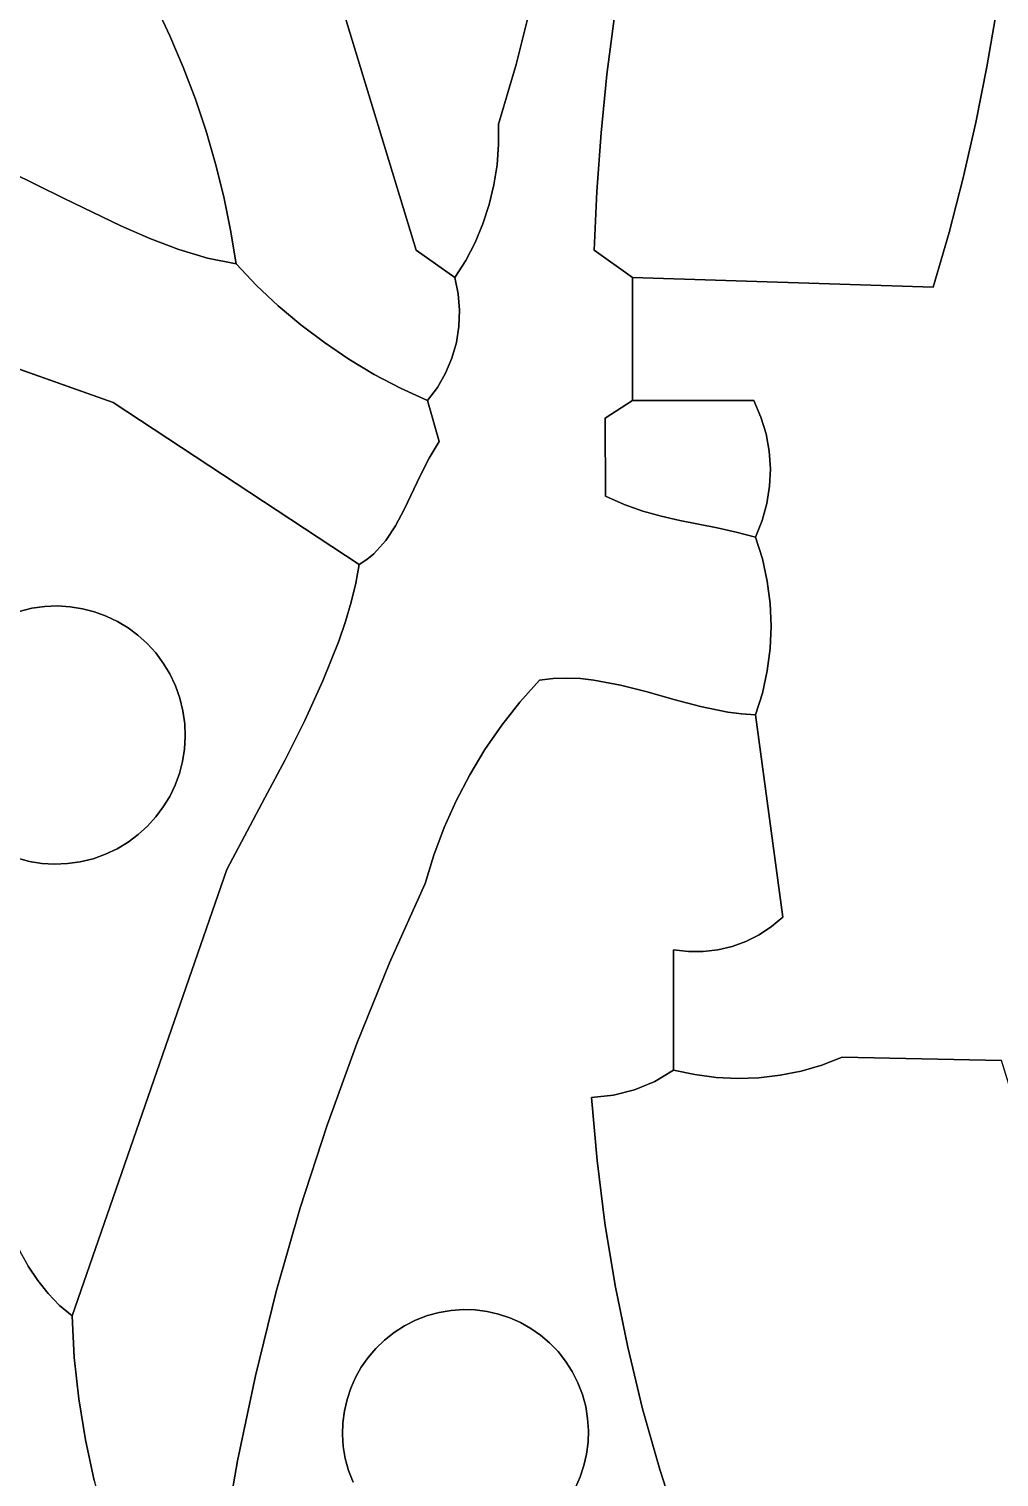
# Model space of a CAD drawing. Header units: inches. Extents: x 36.3 to 71.4, y 17.4 to 61.7.
# Drawn here: x 43.177 to 45.669, y 40.609 to 44.33 of the extents above; entities that cross this region are included whole.
import ezdxf

# ---------------------------------------------------------------- set-up
doc = ezdxf.new("R2010")
doc.units = ezdxf.units.IN
doc.layers.add('SURFACES_FOR_SKETCHUP', color=7, linetype='Continuous')

msp = doc.modelspace()

# ---------------------------------------------------------------- linework, layer by layer
at = {"layer": 'SURFACES_FOR_SKETCHUP'}
for points, invisible_edges in [([(43.5338, 45.8579), (43.5021, 44.3918), (44.1722, 43.7615)], 3), ([(44.4289, 44.2387), (44.4672, 44.3936), (43.5338, 45.8579)], 10), ([(43.5338, 45.8579), (44.1722, 43.7615), (44.4289, 44.2387)], 10), ([(43.5021, 44.3918), (42.716, 44.6642), (42.9907, 44.0081)], 11), ([(45.6624, 44.3762), (46.6634, 44.1126), (45.6826, 44.5204)], 3), ([(44.7042, 44.5122), (44.6811, 44.363), (45.6381, 44.2327)], 10), ([(45.6381, 44.2327), (45.6624, 44.3762), (44.7042, 44.5122)], 10), ([(42.9907, 44.0081), (43.129, 43.9634), (43.5021, 44.3918)], 10), ([(43.5021, 44.3918), (43.129, 43.9634), (43.5396, 44.3126)], 3), ([(43.5396, 44.3126), (44.1722, 43.7615), (43.5021, 44.3918)], 3), ([(44.4289, 44.2387), (44.662, 44.2133), (44.4672, 44.3936)], 3), ([(44.6811, 44.363), (44.4672, 44.3936), (44.662, 44.2133)], 3), ([(45.6381, 44.2327), (46.6634, 44.1126), (45.6624, 44.3762)], 3), ([(44.6811, 44.363), (44.662, 44.2133), (45.6096, 44.0899)], 10), ([(45.6096, 44.0899), (45.6381, 44.2327), (44.6811, 44.363)], 10), ([(43.5396, 44.3126), (43.129, 43.9634), (43.5738, 44.2321)], 3), ([(43.5738, 44.2321), (44.1722, 43.7615), (43.5396, 44.3126)], 3), ([(43.129, 43.9634), (43.2677, 43.8949), (43.5738, 44.2321)], 10), ([(43.6048, 44.1503), (43.5738, 44.2321), (43.2677, 43.8949)], 10), ([(43.6048, 44.1503), (44.1722, 43.7615), (43.5738, 44.2321)], 3), ([(44.383, 44.0859), (44.4289, 44.2387), (44.1722, 43.7615)], 10), ([(44.383, 44.0859), (44.647, 44.0631), (44.4289, 44.2387)], 3), ([(44.662, 44.2133), (44.4289, 44.2387), (44.647, 44.0631)], 3), ([(45.6096, 44.0899), (46.6634, 44.1126), (45.6381, 44.2327)], 3), ([(44.662, 44.2133), (44.647, 44.0631), (45.5772, 43.9479)], 10), ([(45.5772, 43.9479), (45.6096, 44.0899), (44.662, 44.2133)], 10), ([(43.6325, 44.0674), (43.6048, 44.1503), (43.2677, 43.8949)], 10), ([(43.6325, 44.0674), (44.1722, 43.7615), (43.6048, 44.1503)], 3), ([(46.6634, 44.1126), (45.6096, 44.0899), (46.6614, 43.8668)], 3), ([(43.2677, 43.8949), (43.4135, 43.8242), (43.6325, 44.0674)], 10), ([(43.6568, 43.9835), (43.6325, 44.0674), (43.4135, 43.8242)], 10), ([(43.6568, 43.9835), (44.1722, 43.7615), (43.6325, 44.0674)], 3), ([(44.383, 44.0859), (44.1722, 43.7615), (44.3835, 44.0334)], 3), ([(44.3835, 44.0334), (44.647, 44.0631), (44.383, 44.0859)], 3), ([(45.5772, 43.9479), (46.6614, 43.8668), (45.6096, 44.0899)], 3), ([(44.3835, 44.0334), (44.1722, 43.7615), (44.3798, 43.9813)], 3), ([(44.3798, 43.9813), (44.647, 44.0631), (44.3835, 44.0334)], 3), ([(44.647, 44.0631), (44.3798, 43.9813), (44.6361, 43.9125)], 3), ([(44.6361, 43.9125), (44.7276, 43.6913), (44.647, 44.0631)], 3), ([(45.5406, 43.8069), (45.5772, 43.9479), (44.647, 44.0631)], 10), ([(45.5406, 43.8069), (44.647, 44.0631), (44.7276, 43.6913)], 11), ([(43.2677, 43.8949), (43.129, 43.9634), (42.8083, 43.5783)], 10), ([(43.4135, 43.8242), (43.4878, 43.792), (43.6568, 43.9835)], 10), ([(43.6568, 43.9835), (43.4878, 43.792), (43.6777, 43.8986)], 3), ([(43.6568, 43.9835), (43.6777, 43.8986), (44.1722, 43.7615)], 10), ([(44.3718, 43.9299), (44.3798, 43.9813), (44.1722, 43.7615)], 10), ([(44.3718, 43.9299), (44.6361, 43.9125), (44.3798, 43.9813)], 3), ([(44.3596, 43.8793), (44.3718, 43.9299), (44.1722, 43.7615)], 10), ([(44.3596, 43.8793), (44.6361, 43.9125), (44.3718, 43.9299)], 3), ([(45.5772, 43.9479), (45.5406, 43.8069), (46.5535, 43.4776)], 10), ([(46.5535, 43.4776), (46.6614, 43.8668), (45.5772, 43.9479)], 11), ([(42.8083, 43.5783), (43.3933, 43.3701), (43.2677, 43.8949)], 10), ([(43.4135, 43.8242), (43.2677, 43.8949), (43.3933, 43.3701)], 10), ([(43.4878, 43.792), (43.5622, 43.7639), (43.6777, 43.8986)], 10), ([(43.6952, 43.8129), (43.6777, 43.8986), (43.5622, 43.7639)], 10), ([(43.6777, 43.8986), (43.6952, 43.8129), (44.1722, 43.7615)], 10), ([(44.6361, 43.9125), (44.3596, 43.8793), (44.6293, 43.7615)], 3), ([(44.6361, 43.9125), (44.6293, 43.7615), (44.7276, 43.6913)], 8), ([(44.3596, 43.8793), (44.1722, 43.7615), (44.3434, 43.83)], 3), ([(44.3434, 43.83), (44.6293, 43.7615), (44.3596, 43.8793)], 3), ([(43.4135, 43.8242), (43.3933, 43.3701), (43.4878, 43.792)], 3), ([(43.5622, 43.7639), (43.6362, 43.7415), (43.6952, 43.8129)], 10), ([(43.7093, 43.7264), (43.6952, 43.8129), (43.6362, 43.7415)], 2), ([(43.6952, 43.8129), (43.762, 43.6712), (44.1722, 43.7615)], 11), ([(43.6952, 43.8129), (43.7093, 43.7264), (43.762, 43.6712)], 8), ([(44.3434, 43.83), (44.1722, 43.7615), (44.3232, 43.782)], 3), ([(44.3232, 43.782), (44.6293, 43.7615), (44.3434, 43.83)], 3), ([(44.7276, 43.6913), (45.5001, 43.6668), (45.5406, 43.8069)], 8), ([(45.5406, 43.8069), (45.5001, 43.6668), (46.5535, 43.4776)], 10), ([(43.4878, 43.792), (43.3933, 43.3701), (43.5622, 43.7639)], 3), ([(44.2991, 43.7357), (44.3232, 43.782), (44.1722, 43.7615)], 10), ([(44.3232, 43.782), (44.2991, 43.7357), (44.6293, 43.7615)], 10), ([(43.5622, 43.7639), (43.3933, 43.3701), (43.6362, 43.7415)], 3), ([(43.6362, 43.7415), (43.3933, 43.3701), (43.762, 43.6712)], 11), ([(43.762, 43.6712), (43.7093, 43.7264), (43.6362, 43.7415)], 8), ([(43.8174, 43.619), (44.1722, 43.7615), (43.762, 43.6712)], 3), ([(43.8755, 43.57), (44.1722, 43.7615), (43.8174, 43.619)], 3), ([(43.9361, 43.5242), (44.1722, 43.7615), (43.8755, 43.57)], 3), ([(43.9361, 43.5242), (43.9991, 43.4818), (44.1722, 43.7615)], 10), ([(44.1722, 43.7615), (43.9991, 43.4818), (44.2835, 43.6076)], 11), ([(44.2799, 43.6496), (44.2711, 43.6913), (44.1722, 43.7615)], 8), ([(44.2799, 43.6496), (44.1722, 43.7615), (44.2835, 43.6076)], 3), ([(44.2711, 43.6913), (44.2991, 43.7357), (44.1722, 43.7615)], 2), ([(44.2991, 43.7357), (44.2711, 43.6913), (44.2799, 43.6496)], 8), ([(44.2991, 43.7357), (44.2799, 43.6496), (44.6293, 43.7615)], 11), ([(44.2835, 43.6076), (44.6293, 43.7615), (44.2799, 43.6496)], 3), ([(44.6293, 43.7615), (44.2819, 43.5657), (44.6574, 43.3301)], 11), ([(44.2819, 43.5657), (44.6293, 43.7615), (44.2835, 43.6076)], 3), ([(44.6293, 43.7615), (44.6574, 43.3301), (44.7276, 43.6913)], 3), ([(43.8174, 43.619), (43.762, 43.6712), (43.3933, 43.3701)], 10), ([(44.7276, 43.3753), (44.7276, 43.6913), (44.6574, 43.3301)], 2), ([(44.7276, 43.6913), (44.7276, 43.3753), (45.0396, 43.3753)], 8), ([(45.5001, 43.6668), (44.7276, 43.6913), (45.0396, 43.3753)], 10), ([(45.5001, 43.6668), (45.0396, 43.3753), (45.0576, 43.3331)], 9), ([(45.5001, 43.6668), (45.0576, 43.3331), (45.0707, 43.2896)], 9), ([(45.5001, 43.6668), (45.0707, 43.2896), (45.0788, 43.2451)], 9), ([(45.0798, 43.1552), (45.0728, 43.1105), (45.5001, 43.6668)], 10), ([(45.0739, 42.9114), (45.5001, 43.6668), (45.0728, 43.1105)], 11), ([(45.5001, 43.6668), (45.0739, 42.9114), (46.5535, 42.7746)], 11), ([(45.5001, 43.6668), (45.0788, 43.2451), (45.0818, 43.2002)], 9), ([(45.5001, 43.6668), (45.0818, 43.2002), (45.0798, 43.1552)], 9), ([(46.5481, 43.3382), (46.5515, 43.4063), (45.5001, 43.6668)], 10), ([(46.5535, 42.7746), (46.5608, 43.1926), (45.5001, 43.6668)], 11), ([(46.5538, 43.218), (45.5001, 43.6668), (46.5608, 43.1926)], 3), ([(46.5538, 43.218), (46.5496, 43.2455), (45.5001, 43.6668)], 10), ([(46.5515, 43.4063), (46.5535, 43.4776), (45.5001, 43.6668)], 10), ([(46.5476, 43.2748), (46.5481, 43.3382), (45.5001, 43.6668)], 10), ([(46.5496, 43.2455), (46.5476, 43.2748), (45.5001, 43.6668)], 10), ([(43.8755, 43.57), (43.8174, 43.619), (43.3933, 43.3701)], 10), ([(44.0643, 43.4427), (44.2835, 43.6076), (43.9991, 43.4818)], 3), ([(44.2819, 43.5657), (44.2835, 43.6076), (44.0643, 43.4427)], 10), ([(43.3933, 43.3701), (42.8083, 43.5783), (43.152, 42.8334)], 10), ([(43.8755, 43.57), (43.3933, 43.3701), (43.9361, 43.5242)], 3), ([(44.2753, 43.5245), (44.2819, 43.5657), (44.0643, 43.4427)], 10), ([(44.2753, 43.5245), (44.6574, 43.3301), (44.2819, 43.5657)], 3), ([(43.3933, 43.3701), (44.0253, 42.9539), (43.9361, 43.5242)], 10), ([(43.9991, 43.4818), (43.9361, 43.5242), (44.0253, 42.9539)], 10), ([(44.2639, 43.4844), (44.2753, 43.5245), (44.0643, 43.4427)], 10), ([(44.2639, 43.4844), (44.6574, 43.3301), (44.2753, 43.5245)], 3), ([(44.0253, 42.9539), (44.1192, 43.0535), (43.9991, 43.4818)], 11), ([(44.1415, 43.0951), (43.9991, 43.4818), (44.1192, 43.0535)], 3), ([(43.9991, 43.4818), (44.1415, 43.0951), (44.0643, 43.4427)], 3), ([(44.0643, 43.4427), (44.1316, 43.4072), (44.2639, 43.4844)], 10), ([(44.2476, 43.4459), (44.2639, 43.4844), (44.1316, 43.4072)], 10), ([(44.2639, 43.4844), (44.2476, 43.4459), (44.6574, 43.3301)], 10), ([(44.0643, 43.4427), (44.1828, 43.1833), (44.1316, 43.4072)], 3), ([(44.1828, 43.1833), (44.0643, 43.4427), (44.1415, 43.0951)], 3), ([(44.2265, 43.4093), (44.2476, 43.4459), (44.1316, 43.4072)], 10), ([(44.2476, 43.4459), (44.2265, 43.4093), (44.2314, 43.2699)], 10), ([(44.2314, 43.2699), (44.6574, 43.3301), (44.2476, 43.4459)], 11), ([(44.1316, 43.4072), (44.2009, 43.3753), (44.2265, 43.4093)], 8), ([(44.1316, 43.4072), (44.2053, 43.2274), (44.2009, 43.3753)], 3), ([(44.2053, 43.2274), (44.1316, 43.4072), (44.1828, 43.1833)], 3), ([(44.2265, 43.4093), (44.2009, 43.3753), (44.2314, 43.2699)], 8), ([(43.3933, 43.3701), (43.152, 42.8334), (43.185, 42.8415)], 9), ([(43.3933, 43.3701), (43.185, 42.8415), (43.218, 42.8461)], 9), ([(43.3933, 43.3701), (43.218, 42.8461), (43.2508, 42.8474)], 9), ([(43.3933, 43.3701), (43.2508, 42.8474), (43.2832, 42.8454)], 9), ([(43.3933, 43.3701), (43.2832, 42.8454), (43.315, 42.8403)], 9), ([(43.3933, 43.3701), (43.315, 42.8403), (43.3459, 42.8322)], 9), ([(43.3933, 43.3701), (43.3459, 42.8322), (43.3758, 42.8213)], 9), ([(43.3933, 43.3701), (43.3758, 42.8213), (43.4045, 42.8075)], 9), ([(43.3933, 43.3701), (43.4045, 42.8075), (43.4318, 42.7911)], 9), ([(43.3933, 43.3701), (43.4318, 42.7911), (44.0253, 42.9539)], 3), ([(44.2314, 43.2699), (44.2009, 43.3753), (44.2053, 43.2274)], 2), ([(44.6574, 43.3301), (44.7065, 43.1081), (44.7276, 43.3753)], 3), ([(44.7065, 43.1081), (44.754, 43.0914), (44.7276, 43.3753)], 10), ([(45.0576, 43.3331), (45.0396, 43.3753), (44.7276, 43.3753)], 8), ([(44.754, 43.0914), (44.8014, 43.0782), (44.7276, 43.3753)], 10), ([(44.8014, 43.0782), (44.8488, 43.0674), (44.7276, 43.3753)], 10), ([(44.7276, 43.3753), (44.8488, 43.0674), (45.0576, 43.3331)], 11), ([(44.6574, 43.3301), (44.2314, 43.2699), (44.6586, 43.1295)], 3), ([(44.6574, 43.3301), (44.6586, 43.1295), (44.7065, 43.1081)], 8), ([(45.0707, 43.2896), (45.0576, 43.3331), (44.8488, 43.0674)], 10), ([(45.0788, 43.2451), (45.0707, 43.2896), (44.8488, 43.0674)], 10), ([(44.2053, 43.2274), (44.6586, 43.1295), (44.2314, 43.2699)], 3), ([(44.1828, 43.1833), (44.6586, 43.1295), (44.2053, 43.2274)], 3), ([(45.0818, 43.2002), (45.0788, 43.2451), (44.8488, 43.0674)], 10), ([(44.1415, 43.0951), (44.6586, 43.1295), (44.1828, 43.1833)], 3), ([(44.9447, 43.0482), (45.0818, 43.2002), (44.8488, 43.0674)], 3), ([(45.0818, 43.2002), (44.9447, 43.0482), (45.0798, 43.1552)], 3), ([(45.0798, 43.1552), (44.9447, 43.0482), (45.0728, 43.1105)], 3), ([(44.6586, 43.1295), (44.1415, 43.0951), (44.4889, 42.6571)], 11), ([(44.5241, 42.6611), (44.6586, 43.1295), (44.4889, 42.6571)], 3), ([(44.559, 42.6621), (44.6586, 43.1295), (44.5241, 42.6611)], 3), ([(44.6586, 43.1295), (44.559, 42.6621), (44.7065, 43.1081)], 3), ([(44.5937, 42.6606), (44.7065, 43.1081), (44.559, 42.6621)], 3), ([(44.6282, 42.6568), (44.7065, 43.1081), (44.5937, 42.6606)], 3), ([(44.7065, 43.1081), (44.6282, 42.6568), (44.754, 43.0914)], 3), ([(44.9937, 43.0373), (45.0728, 43.1105), (44.9447, 43.0482)], 3), ([(45.0607, 43.0667), (45.0728, 43.1105), (44.9937, 43.0373)], 10), ([(45.0607, 43.0667), (45.0613, 42.9682), (45.0728, 43.1105)], 3), ([(45.0739, 42.9114), (45.0728, 43.1105), (45.0613, 42.9682)], 3), ([(44.1415, 43.0951), (44.1192, 43.0535), (44.4889, 42.6571)], 10), ([(44.6282, 42.6568), (44.6967, 42.6439), (44.754, 43.0914)], 10), ([(44.754, 43.0914), (44.6967, 42.6439), (44.8014, 43.0782)], 3), ([(44.8014, 43.0782), (44.6967, 42.6439), (44.8488, 43.0674)], 3), ([(44.7651, 42.6264), (44.8488, 43.0674), (44.6967, 42.6439)], 3), ([(44.8488, 43.0674), (44.7651, 42.6264), (44.9447, 43.0482)], 3), ([(44.9937, 43.0373), (45.0436, 43.0241), (45.0607, 43.0667)], 8), ([(45.0607, 43.0667), (45.0436, 43.0241), (45.0613, 42.9682)], 8), ([(44.1192, 43.0535), (44.0253, 42.9539), (44.0936, 43.0153)], 3), ([(44.1192, 43.0535), (44.0936, 43.0153), (44.4889, 42.6571)], 10), ([(45.0815, 42.8538), (44.9447, 43.0482), (44.7651, 42.6264)], 11), ([(44.9937, 43.0373), (44.9447, 43.0482), (45.0613, 42.9682)], 10), ([(45.0613, 42.9682), (44.9447, 43.0482), (45.0739, 42.9114)], 3), ([(45.0739, 42.9114), (44.9447, 43.0482), (45.0815, 42.8538)], 3), ([(45.0613, 42.9682), (45.0436, 43.0241), (44.9937, 43.0373)], 8), ([(44.0629, 42.9817), (44.0936, 43.0153), (44.0253, 42.9539)], 10), ([(44.0936, 43.0153), (44.0629, 42.9817), (44.4889, 42.6571)], 10), ([(43.4574, 42.7721), (44.0253, 42.9539), (43.4318, 42.7911)], 3), ([(43.4811, 42.7506), (44.0253, 42.9539), (43.4574, 42.7721)], 3), ([(44.0253, 42.9539), (43.4811, 42.7506), (44.0166, 42.9059)], 3), ([(44.0047, 42.857), (44.0629, 42.9817), (44.0166, 42.9059)], 3), ([(44.0629, 42.9817), (44.0047, 42.857), (44.4889, 42.6571)], 11), ([(44.0451, 42.967), (44.0166, 42.9059), (44.0629, 42.9817)], 3), ([(44.0451, 42.967), (44.0253, 42.9539), (44.0166, 42.9059)], 8), ([(44.0253, 42.9539), (44.0451, 42.967), (44.0629, 42.9817)], 8), ([(44.0166, 42.9059), (43.4811, 42.7506), (44.0047, 42.857)], 3), ([(45.0739, 42.9114), (45.0815, 42.8538), (46.5535, 42.7746)], 10), ([(43.185, 42.8415), (43.152, 42.8334), (43.3758, 42.8213)], 10), ([(43.185, 42.8415), (43.315, 42.8403), (43.218, 42.8461)], 3), ([(43.3459, 42.8322), (43.315, 42.8403), (43.185, 42.8415)], 10), ([(43.3758, 42.8213), (43.3459, 42.8322), (43.185, 42.8415)], 10), ([(43.2832, 42.8454), (43.2508, 42.8474), (43.218, 42.8461)], 8), ([(43.2832, 42.8454), (43.218, 42.8461), (43.315, 42.8403)], 3), ([(43.5028, 42.7268), (44.0047, 42.857), (43.4811, 42.7506)], 3), ([(44.0047, 42.857), (43.5028, 42.7268), (43.9901, 42.8072)], 3), ([(44.0047, 42.857), (43.9901, 42.8072), (44.4384, 42.6003)], 10), ([(44.4384, 42.6003), (44.4889, 42.6571), (44.0047, 42.857)], 10), ([(44.7651, 42.6264), (44.8336, 42.6071), (45.0815, 42.8538)], 10), ([(45.084, 42.7959), (45.0815, 42.8538), (44.8336, 42.6071)], 10), ([(45.0815, 42.8538), (45.084, 42.7959), (46.5535, 42.7746)], 10), ([(43.152, 42.8334), (43.0894, 42.2238), (43.5647, 42.6106)], 11), ([(43.4045, 42.8075), (43.3758, 42.8213), (43.152, 42.8334)], 10), ([(43.5647, 42.6106), (43.4045, 42.8075), (43.152, 42.8334)], 11), ([(43.4045, 42.8075), (43.5647, 42.6106), (43.4318, 42.7911)], 3), ([(43.5222, 42.7008), (43.9901, 42.8072), (43.5028, 42.7268)], 3), ([(43.9901, 42.8072), (43.5222, 42.7008), (43.9729, 42.7569)], 3), ([(43.9901, 42.8072), (43.9729, 42.7569), (44.3916, 42.5408)], 10), ([(44.3916, 42.5408), (44.4384, 42.6003), (43.9901, 42.8072)], 10), ([(43.5647, 42.6106), (43.5534, 42.6426), (43.4318, 42.7911)], 10), ([(43.4318, 42.7911), (43.5534, 42.6426), (43.4574, 42.7721)], 3), ([(43.4574, 42.7721), (43.5534, 42.6426), (43.4811, 42.7506)], 3), ([(45.0815, 42.738), (45.084, 42.7959), (44.8336, 42.6071)], 10), ([(45.084, 42.7959), (45.0815, 42.738), (46.5432, 42.67)], 10), ([(46.5432, 42.67), (46.5468, 42.7224), (45.084, 42.7959)], 10), ([(46.5468, 42.7224), (46.5535, 42.7746), (45.084, 42.7959)], 10), ([(43.5028, 42.7268), (43.4811, 42.7506), (43.5391, 42.6727)], 10), ([(43.5534, 42.6426), (43.5391, 42.6727), (43.4811, 42.7506)], 10), ([(43.5391, 42.6727), (43.5222, 42.7008), (43.5028, 42.7268)], 8), ([(43.5391, 42.6727), (43.9729, 42.7569), (43.5222, 42.7008)], 3), ([(43.9729, 42.7569), (43.5391, 42.6727), (43.9324, 42.6552)], 3), ([(43.9729, 42.7569), (43.9324, 42.6552), (44.3486, 42.4785)], 10), ([(44.3486, 42.4785), (44.3916, 42.5408), (43.9729, 42.7569)], 10), ([(44.8336, 42.6071), (44.9026, 42.589), (45.0815, 42.738)], 10), ([(45.0739, 42.6804), (45.0815, 42.738), (44.9026, 42.589)], 10), ([(45.0815, 42.738), (45.0739, 42.6804), (46.5429, 42.6175)], 10), ([(46.5432, 42.67), (45.0815, 42.738), (46.5429, 42.6175)], 3), ([(43.5534, 42.6426), (43.9324, 42.6552), (43.5391, 42.6727)], 3), ([(43.5647, 42.6106), (43.9324, 42.6552), (43.5534, 42.6426)], 3), ([(43.8856, 42.5532), (43.9324, 42.6552), (43.5647, 42.6106)], 10), ([(43.9324, 42.6552), (43.8856, 42.5532), (44.3096, 42.4138)], 10), ([(44.3096, 42.4138), (44.3486, 42.4785), (43.9324, 42.6552)], 10), ([(44.4384, 42.6003), (44.3916, 42.5408), (44.6282, 42.6568)], 10), ([(44.6282, 42.6568), (44.3916, 42.5408), (44.6967, 42.6439)], 3), ([(44.559, 42.6621), (44.5241, 42.6611), (44.4384, 42.6003)], 10), ([(44.559, 42.6621), (44.4384, 42.6003), (44.5937, 42.6606)], 3), ([(44.4889, 42.6571), (44.4384, 42.6003), (44.5241, 42.6611)], 2), ([(44.5937, 42.6606), (44.4384, 42.6003), (44.6282, 42.6568)], 3), ([(44.9026, 42.589), (44.9725, 42.5749), (45.0739, 42.6804)], 10), ([(45.0613, 42.6235), (45.0739, 42.6804), (44.9725, 42.5749)], 10), ([(45.0739, 42.6804), (45.0613, 42.6235), (46.5457, 42.5652)], 10), ([(46.5429, 42.6175), (45.0739, 42.6804), (46.5457, 42.5652)], 3), ([(44.7651, 42.6264), (44.6967, 42.6439), (44.3486, 42.4785)], 10), ([(44.3486, 42.4785), (44.6967, 42.6439), (44.3916, 42.5408)], 3), ([(44.3486, 42.4785), (44.8329, 41.9637), (44.7651, 42.6264)], 11), ([(44.8336, 42.6071), (44.7651, 42.6264), (44.8329, 41.9637)], 10), ([(45.0079, 42.5702), (45.0613, 42.6235), (44.9725, 42.5749)], 3), ([(45.0079, 42.5702), (45.0436, 42.5677), (45.0613, 42.6235)], 8), ([(45.0613, 42.6235), (45.0436, 42.5677), (45.1138, 42.048)], 8), ([(45.1138, 42.048), (45.6757, 41.6789), (45.0613, 42.6235)], 11), ([(45.6757, 41.6789), (46.5517, 42.5131), (45.0613, 42.6235)], 11), ([(46.5457, 42.5652), (45.0613, 42.6235), (46.5517, 42.5131)], 3), ([(43.5388, 42.3581), (43.5647, 42.6106), (43.0894, 42.2238)], 11), ([(43.5388, 42.3581), (43.5526, 42.3868), (43.5647, 42.6106)], 10), ([(43.5728, 42.5776), (43.5647, 42.6106), (43.5526, 42.3868)], 10), ([(43.5647, 42.6106), (43.5728, 42.5776), (43.8856, 42.5532)], 10), ([(44.9026, 42.589), (44.8336, 42.6071), (44.8329, 41.9637)], 10), ([(44.9026, 42.589), (44.8329, 41.9637), (44.9725, 42.5749)], 3), ([(43.5526, 42.3868), (43.5636, 42.4167), (43.5728, 42.5776)], 10), ([(43.5636, 42.4167), (43.5716, 42.4477), (43.5728, 42.5776)], 10), ([(43.5728, 42.5776), (43.5716, 42.4477), (43.5774, 42.5447)], 3), ([(43.5767, 42.4795), (43.5774, 42.5447), (43.5716, 42.4477)], 3), ([(43.5728, 42.5776), (43.5774, 42.5447), (43.8856, 42.5532)], 10), ([(43.5767, 42.4795), (43.5787, 42.5119), (43.5774, 42.5447)], 8), ([(43.835, 42.4523), (43.8856, 42.5532), (43.5774, 42.5447)], 10), ([(43.5774, 42.5447), (43.5787, 42.5119), (43.835, 42.4523)], 10), ([(43.8856, 42.5532), (43.835, 42.4523), (44.2746, 42.3469)], 10), ([(44.2746, 42.3469), (44.3096, 42.4138), (43.8856, 42.5532)], 10), ([(44.8329, 41.9637), (44.8711, 41.9593), (44.9725, 42.5749)], 10), ([(44.8711, 41.9593), (44.9092, 41.9593), (44.9725, 42.5749)], 10), ([(44.9467, 41.9638), (44.9725, 42.5749), (44.9092, 41.9593)], 3), ([(44.9834, 41.9725), (44.9725, 42.5749), (44.9467, 41.9638)], 3), ([(45.0188, 41.9854), (45.0526, 42.0024), (44.9725, 42.5749)], 10), ([(44.9834, 41.9725), (45.0188, 41.9854), (44.9725, 42.5749)], 10), ([(45.1138, 42.048), (45.0079, 42.5702), (44.9725, 42.5749)], 9), ([(45.0844, 42.0233), (44.9725, 42.5749), (45.0526, 42.0024)], 3), ([(45.1138, 42.048), (44.9725, 42.5749), (45.0844, 42.0233)], 3), ([(45.1138, 42.048), (45.0436, 42.5677), (45.0079, 42.5702)], 8), ([(43.5787, 42.5119), (43.5767, 42.4795), (43.835, 42.4523)], 10), ([(43.5716, 42.4477), (43.7832, 42.3539), (43.5767, 42.4795)], 3), ([(43.835, 42.4523), (43.5767, 42.4795), (43.7832, 42.3539)], 3), ([(44.3096, 42.4138), (44.8329, 41.9637), (44.3486, 42.4785)], 3), ([(43.5636, 42.4167), (43.7832, 42.3539), (43.5716, 42.4477)], 3), ([(43.835, 42.4523), (43.7832, 42.3539), (44.2172, 42.2068)], 10), ([(44.2438, 42.2778), (44.2746, 42.3469), (43.835, 42.4523)], 10), ([(44.2172, 42.2068), (44.2438, 42.2778), (43.835, 42.4523)], 10), ([(43.5526, 42.3868), (43.7832, 42.3539), (43.5636, 42.4167)], 3), ([(44.3096, 42.4138), (44.2746, 42.3469), (44.8329, 41.9637)], 10), ([(43.3419, 42.1979), (43.5388, 42.3581), (43.0894, 42.2238)], 11), ([(43.5388, 42.3581), (43.3419, 42.1979), (43.5224, 42.3309)], 3), ([(43.5224, 42.3309), (43.6852, 42.1704), (43.5388, 42.3581)], 3), ([(43.5388, 42.3581), (43.7832, 42.3539), (43.5526, 42.3868)], 3), ([(43.7832, 42.3539), (43.5388, 42.3581), (43.6852, 42.1704)], 3), ([(43.3419, 42.1979), (43.3739, 42.2093), (43.5224, 42.3309)], 10), ([(43.5224, 42.3309), (43.3739, 42.2093), (43.5034, 42.3053)], 3), ([(43.5034, 42.3053), (43.6852, 42.1704), (43.5224, 42.3309)], 3), ([(43.7832, 42.3539), (43.6852, 42.1704), (44.1951, 42.1341)], 10), ([(44.1951, 42.1341), (44.2172, 42.2068), (43.7832, 42.3539)], 10), ([(44.2746, 42.3469), (44.2438, 42.2778), (44.8329, 41.9637)], 10), ([(43.5034, 42.3053), (43.3739, 42.2093), (43.4819, 42.2815)], 3), ([(43.3739, 42.2093), (43.404, 42.2235), (43.4819, 42.2815)], 10), ([(43.4582, 42.2599), (43.4819, 42.2815), (43.404, 42.2235)], 10), ([(43.4582, 42.2599), (43.6852, 42.1704), (43.4819, 42.2815)], 3), ([(43.4819, 42.2815), (43.6852, 42.1704), (43.5034, 42.3053)], 3), ([(43.404, 42.2235), (43.4322, 42.2404), (43.4582, 42.2599)], 8), ([(43.4322, 42.2404), (43.6852, 42.1704), (43.4582, 42.2599)], 3), ([(44.2438, 42.2778), (44.2172, 42.2068), (44.8329, 41.9637)], 10), ([(43.0894, 42.2238), (43.1181, 42.2101), (43.3419, 42.1979)], 10), ([(43.1181, 42.2101), (43.1481, 42.1991), (43.309, 42.1899)], 10), ([(43.309, 42.1899), (43.3419, 42.1979), (43.1181, 42.2101)], 10), ([(43.3739, 42.2093), (43.3419, 42.1979), (43.6852, 42.1704)], 10), ([(43.404, 42.2235), (43.3739, 42.2093), (43.6852, 42.1704)], 10), ([(43.404, 42.2235), (43.6852, 42.1704), (43.4322, 42.2404)], 3), ([(44.2172, 42.2068), (44.1951, 42.1341), (44.8329, 41.9637)], 10), ([(43.1481, 42.1991), (42.8959, 41.9682), (43.179, 42.191)], 3), ([(43.179, 42.191), (42.8959, 41.9682), (43.2108, 42.1859)], 3), ([(43.0004, 41.6639), (43.2108, 42.1859), (42.8959, 41.9682)], 3), ([(43.309, 42.1899), (43.0004, 41.6639), (43.3419, 42.1979)], 3), ([(43.024, 41.5821), (43.3419, 42.1979), (43.0004, 41.6639)], 3), ([(43.276, 42.1852), (43.0004, 41.6639), (43.309, 42.1899)], 3), ([(43.2108, 42.1859), (43.0004, 41.6639), (43.2432, 42.184)], 3), ([(43.2432, 42.184), (43.0004, 41.6639), (43.276, 42.1852)], 3), ([(43.024, 41.5821), (43.6852, 42.1704), (43.3419, 42.1979)], 11), ([(43.0473, 41.4948), (43.6852, 42.1704), (43.024, 41.5821)], 3), ([(43.0473, 41.4948), (43.0722, 41.405), (43.6852, 42.1704)], 10), ([(43.0722, 41.405), (43.1006, 41.3156), (43.6852, 42.1704)], 10), ([(43.1345, 41.2298), (43.6852, 42.1704), (43.1006, 41.3156)], 3), ([(43.6852, 42.1704), (43.1345, 41.2298), (43.288, 41.0227)], 3), ([(43.1481, 42.1991), (43.179, 42.191), (43.309, 42.1899)], 10), ([(43.2108, 42.1859), (43.276, 42.1852), (43.179, 42.191)], 3), ([(43.309, 42.1899), (43.179, 42.191), (43.276, 42.1852)], 3), ([(43.2108, 42.1859), (43.2432, 42.184), (43.276, 42.1852)], 8), ([(43.6852, 42.1704), (43.288, 41.0227), (43.9432, 41.5129)], 10), ([(44.1037, 41.9299), (44.1951, 42.1341), (43.6852, 42.1704)], 10), ([(44.0198, 41.7228), (44.1037, 41.9299), (43.6852, 42.1704)], 10), ([(43.9432, 41.5129), (44.0198, 41.7228), (43.6852, 42.1704)], 10), ([(44.1951, 42.1341), (44.1037, 41.9299), (44.6223, 41.5845)], 10), ([(44.6223, 41.5845), (44.8329, 41.9637), (44.1951, 42.1341)], 11), ([(45.0526, 42.0024), (45.2659, 41.6874), (45.0844, 42.0233)], 3), ([(45.0844, 42.0233), (45.2659, 41.6874), (45.1138, 42.048)], 3), ([(45.6757, 41.6789), (45.1138, 42.048), (45.2659, 41.6874)], 3), ([(44.9834, 41.9725), (45.1068, 41.6414), (45.0188, 41.9854)], 3), ([(45.0188, 41.9854), (45.1609, 41.6522), (45.0526, 42.0024)], 3), ([(45.1609, 41.6522), (45.0188, 41.9854), (45.1068, 41.6414)], 3), ([(45.214, 41.6676), (45.0526, 42.0024), (45.1609, 41.6522)], 3), ([(45.2659, 41.6874), (45.0526, 42.0024), (45.214, 41.6676)], 3), ([(44.6223, 41.5845), (44.6784, 41.5902), (44.8329, 41.9637)], 10), ([(44.6784, 41.5902), (44.7328, 41.604), (44.8329, 41.9637)], 10), ([(44.7846, 41.6256), (44.8329, 41.9637), (44.7328, 41.604)], 3), ([(44.7846, 41.6256), (44.8329, 41.6547), (44.8329, 41.9637)], 8), ([(44.8711, 41.9593), (44.8329, 41.9637), (44.8329, 41.6547)], 8), ([(44.8329, 41.6547), (44.8873, 41.6429), (44.9092, 41.9593)], 10), ([(44.9092, 41.9593), (44.8711, 41.9593), (44.8329, 41.6547)], 10), ([(44.8873, 41.6429), (44.9421, 41.6357), (44.9092, 41.9593)], 10), ([(44.9467, 41.9638), (44.9092, 41.9593), (44.9421, 41.6357)], 10), ([(44.9972, 41.6331), (44.9467, 41.9638), (44.9421, 41.6357)], 3), ([(44.9467, 41.9638), (44.9972, 41.6331), (44.9834, 41.9725)], 3), ([(45.1068, 41.6414), (44.9834, 41.9725), (45.0522, 41.635)], 3), ([(45.0522, 41.635), (44.9834, 41.9725), (44.9972, 41.6331)], 3), ([(44.1037, 41.9299), (44.0198, 41.7228), (44.6223, 41.5845)], 10), ([(44.0198, 41.7228), (43.9432, 41.5129), (44.6223, 41.5845)], 10), ([(45.214, 41.6676), (45.7546, 41.4138), (45.2659, 41.6874)], 3), ([(45.6757, 41.6789), (45.2659, 41.6874), (45.7166, 41.5468)], 2), ([(45.7166, 41.5468), (45.2659, 41.6874), (45.7546, 41.4138)], 3), ([(45.7896, 41.28), (45.1609, 41.6522), (44.7155, 40.942)], 11), ([(45.1068, 41.6414), (44.7155, 40.942), (45.1609, 41.6522)], 3), ([(44.8873, 41.6429), (44.8329, 41.6547), (44.7846, 41.6256)], 8), ([(45.1609, 41.6522), (45.7896, 41.28), (45.214, 41.6676)], 3), ([(45.7546, 41.4138), (45.214, 41.6676), (45.7896, 41.28)], 3), ([(44.9421, 41.6357), (44.8873, 41.6429), (44.6366, 41.4225)], 10), ([(44.7846, 41.6256), (44.6366, 41.4225), (44.8873, 41.6429)], 11), ([(44.6569, 41.2613), (44.9421, 41.6357), (44.6366, 41.4225)], 3), ([(44.7328, 41.604), (44.6366, 41.4225), (44.7846, 41.6256)], 3), ([(44.9972, 41.6331), (44.9421, 41.6357), (44.6569, 41.2613)], 10), ([(44.6569, 41.2613), (44.6832, 41.101), (45.0522, 41.635)], 10), ([(44.6569, 41.2613), (45.0522, 41.635), (44.9972, 41.6331)], 9), ([(44.6832, 41.101), (44.7155, 40.942), (45.1068, 41.6414)], 10), ([(45.1068, 41.6414), (45.0522, 41.635), (44.6832, 41.101)], 10), ([(44.6223, 41.5845), (43.9432, 41.5129), (44.6366, 41.4225)], 3), ([(44.6223, 41.5845), (44.6366, 41.4225), (44.6784, 41.5902)], 2), ([(44.6784, 41.5902), (44.6366, 41.4225), (44.7328, 41.604)], 3), ([(43.8742, 41.3005), (43.9432, 41.5129), (43.288, 41.0227)], 10), ([(43.9432, 41.5129), (43.8742, 41.3005), (44.2314, 41.0318)], 10), ([(44.2314, 41.0318), (44.2622, 41.0369), (43.9432, 41.5129)], 10), ([(44.2622, 41.0369), (44.293, 41.039), (43.9432, 41.5129)], 10), ([(44.293, 41.039), (44.6366, 41.4225), (43.9432, 41.5129)], 11), ([(44.3237, 41.038), (44.6366, 41.4225), (44.293, 41.039)], 3), ([(44.3539, 41.0341), (44.6366, 41.4225), (44.3237, 41.038)], 3), ([(44.6366, 41.4225), (44.3539, 41.0341), (44.6569, 41.2613)], 3), ([(43.8742, 41.3005), (43.288, 41.0227), (43.8127, 41.0859)], 3), ([(43.8742, 41.3005), (43.8127, 41.0859), (44.115, 40.9802)], 10), ([(44.115, 40.9802), (44.1417, 40.9973), (43.8742, 41.3005)], 10), ([(44.1417, 40.9973), (44.1706, 41.0119), (43.8742, 41.3005)], 10), ([(44.1706, 41.0119), (44.2008, 41.0235), (43.8742, 41.3005)], 10), ([(44.2008, 41.0235), (44.2314, 41.0318), (43.8742, 41.3005)], 10), ([(45.8215, 41.1456), (45.7896, 41.28), (44.7155, 40.942)], 10), ([(44.3835, 41.0273), (44.6569, 41.2613), (44.3539, 41.0341)], 3), ([(44.4123, 41.0178), (44.6569, 41.2613), (44.3835, 41.0273)], 3), ([(44.44, 41.0055), (44.6569, 41.2613), (44.4123, 41.0178)], 3), ([(44.6569, 41.2613), (44.44, 41.0055), (44.6832, 41.101)], 3), ([(43.1345, 41.2298), (43.1541, 41.1891), (43.288, 41.0227)], 10), ([(43.1541, 41.1891), (43.1757, 41.1504), (43.288, 41.0227)], 10), ([(43.1757, 41.1504), (42.1917, 40.7884), (43.1997, 41.114)], 3), ([(43.1757, 41.1504), (43.1997, 41.114), (43.288, 41.0227)], 10), ([(44.7155, 40.942), (44.7536, 40.7842), (45.8215, 41.1456)], 10), ([(45.8505, 41.0104), (45.8215, 41.1456), (44.7536, 40.7842)], 10), ([(43.3053, 40.8095), (43.1997, 41.114), (42.1917, 40.7884)], 11), ([(43.2938, 40.9157), (43.2263, 41.0803), (43.1997, 41.114)], 9), ([(43.2938, 40.9157), (43.1997, 41.114), (43.3053, 40.8095)], 3), ([(43.2263, 41.0803), (43.288, 41.0227), (43.1997, 41.114)], 3), ([(44.4665, 40.9907), (44.6832, 41.101), (44.44, 41.0055)], 3), ([(44.4915, 40.9733), (44.6832, 41.101), (44.4665, 40.9907)], 3), ([(44.5148, 40.9534), (44.6832, 41.101), (44.4915, 40.9733)], 3), ([(44.5363, 40.9312), (44.6832, 41.101), (44.5148, 40.9534)], 3), ([(44.6832, 41.101), (44.5363, 40.9312), (44.7155, 40.942)], 3), ([(43.2938, 40.9157), (43.2556, 41.0498), (43.2263, 41.0803)], 9), ([(43.2263, 41.0803), (43.2556, 41.0498), (43.288, 41.0227)], 8), ([(43.8127, 41.0859), (43.288, 41.0227), (43.7588, 40.8691)], 3), ([(43.8127, 41.0859), (43.7588, 40.8691), (44.0161, 40.8645)], 10), ([(44.0161, 40.8645), (44.031, 40.891), (43.8127, 41.0859)], 10), ([(44.031, 40.891), (44.0484, 40.916), (43.8127, 41.0859)], 10), ([(44.0484, 40.916), (44.0682, 40.9394), (43.8127, 41.0859)], 10), ([(44.0682, 40.9394), (44.0905, 40.9608), (43.8127, 41.0859)], 10), ([(44.0905, 40.9608), (44.115, 40.9802), (43.8127, 41.0859)], 10), ([(43.2938, 40.9157), (43.288, 41.0227), (43.2556, 41.0498)], 8), ([(43.2938, 40.9157), (43.7588, 40.8691), (43.288, 41.0227)], 3), ([(44.4123, 41.0178), (44.3835, 41.0273), (44.1706, 41.0119)], 10), ([(44.2008, 41.0235), (44.1706, 41.0119), (44.3835, 41.0273)], 10), ([(44.5874, 40.8511), (44.4123, 41.0178), (44.1706, 41.0119)], 11), ([(44.3539, 41.0341), (44.3237, 41.038), (44.2008, 41.0235)], 10), ([(44.2008, 41.0235), (44.3237, 41.038), (44.2314, 41.0318)], 3), ([(44.3835, 41.0273), (44.3539, 41.0341), (44.2008, 41.0235)], 10), ([(44.293, 41.039), (44.2314, 41.0318), (44.3237, 41.038)], 3), ([(44.293, 41.039), (44.2622, 41.0369), (44.2314, 41.0318)], 8), ([(44.4123, 41.0178), (44.5874, 40.8511), (44.44, 41.0055)], 3), ([(44.0039, 40.8368), (44.1706, 41.0119), (44.0161, 40.8645)], 3), ([(44.1706, 41.0119), (44.0039, 40.8368), (44.0098, 40.5951)], 11), ([(44.0098, 40.5951), (44.1849, 40.4284), (44.1706, 41.0119)], 11), ([(44.1706, 41.0119), (44.1417, 40.9973), (44.0161, 40.8645)], 10), ([(44.0161, 40.8645), (44.1417, 40.9973), (44.031, 40.891)], 3), ([(44.031, 40.891), (44.1417, 40.9973), (44.0484, 40.916)], 3), ([(44.1417, 40.9973), (44.115, 40.9802), (44.0484, 40.916)], 10), ([(44.0682, 40.9394), (44.0484, 40.916), (44.115, 40.9802)], 10), ([(44.115, 40.9802), (44.0905, 40.9608), (44.0682, 40.9394)], 8), ([(44.4266, 40.4343), (44.5933, 40.6094), (44.1706, 41.0119)], 11), ([(44.5874, 40.8511), (44.1706, 41.0119), (44.5933, 40.6094)], 11), ([(44.4266, 40.4343), (44.1706, 41.0119), (44.1849, 40.4284)], 11), ([(44.5874, 40.8511), (44.5728, 40.8799), (44.44, 41.0055)], 10), ([(44.44, 41.0055), (44.5728, 40.8799), (44.4665, 40.9907)], 3), ([(44.4665, 40.9907), (44.5728, 40.8799), (44.4915, 40.9733)], 3), ([(44.7536, 40.7842), (44.7977, 40.6279), (45.8505, 41.0104)], 10), ([(45.8764, 40.8746), (45.8505, 41.0104), (44.7977, 40.6279)], 10), ([(44.5148, 40.9534), (44.4915, 40.9733), (44.5557, 40.9067)], 10), ([(44.5728, 40.8799), (44.5557, 40.9067), (44.4915, 40.9733)], 10), ([(44.5557, 40.9067), (44.5363, 40.9312), (44.5148, 40.9534)], 8), ([(44.5557, 40.9067), (44.7155, 40.942), (44.5363, 40.9312)], 3), ([(44.5728, 40.8799), (44.7155, 40.942), (44.5557, 40.9067)], 3), ([(44.5874, 40.8511), (44.7155, 40.942), (44.5728, 40.8799)], 3), ([(44.599, 40.8209), (44.7155, 40.942), (44.5874, 40.8511)], 3), ([(44.7536, 40.7842), (44.7155, 40.942), (44.599, 40.8209)], 10), ([(43.3053, 40.8095), (43.7588, 40.8691), (43.2938, 40.9157)], 3), ([(43.7588, 40.8691), (43.3053, 40.8095), (43.7127, 40.6504)], 3), ([(43.7588, 40.8691), (43.7127, 40.6504), (43.9836, 40.7482)], 10), ([(43.9836, 40.7482), (43.9875, 40.7784), (43.7588, 40.8691)], 10), ([(43.9875, 40.7784), (43.9943, 40.808), (43.7588, 40.8691)], 10), ([(43.9943, 40.808), (44.0039, 40.8368), (43.7588, 40.8691)], 10), ([(44.0039, 40.8368), (44.0161, 40.8645), (43.7588, 40.8691)], 10), ([(44.7977, 40.6279), (45.0436, 40.3204), (45.8764, 40.8746)], 11), ([(45.8993, 40.7382), (45.8764, 40.8746), (45.0436, 40.3204)], 10), ([(44.0039, 40.8368), (43.9943, 40.808), (44.0098, 40.5951)], 10), ([(44.5933, 40.6094), (44.6028, 40.6381), (44.5874, 40.8511)], 10), ([(44.599, 40.8209), (44.5874, 40.8511), (44.6028, 40.6381)], 10), ([(42.3153, 40.4275), (43.3053, 40.8095), (42.1917, 40.7884)], 3), ([(43.3224, 40.7041), (43.3053, 40.8095), (42.3153, 40.4275)], 10), ([(43.3224, 40.7041), (43.7127, 40.6504), (43.3053, 40.8095)], 3), ([(43.9943, 40.808), (43.9875, 40.7784), (43.9982, 40.6253)], 10), ([(43.9982, 40.6253), (44.0098, 40.5951), (43.9943, 40.808)], 10), ([(44.6073, 40.7903), (44.7536, 40.7842), (44.599, 40.8209)], 3), ([(44.6096, 40.6677), (44.6135, 40.698), (44.599, 40.8209)], 10), ([(44.599, 40.8209), (44.6135, 40.698), (44.6073, 40.7903)], 3), ([(44.6028, 40.6381), (44.6096, 40.6677), (44.599, 40.8209)], 10), ([(43.9875, 40.7784), (43.9836, 40.7482), (43.9982, 40.6253)], 10), ([(44.6073, 40.7903), (44.6124, 40.7594), (44.7536, 40.7842)], 10), ([(44.6145, 40.7286), (44.6073, 40.7903), (44.6135, 40.698)], 3), ([(44.6145, 40.7286), (44.6124, 40.7594), (44.6073, 40.7903)], 8), ([(44.6124, 40.7594), (44.6145, 40.7286), (44.7536, 40.7842)], 10), ([(44.6145, 40.7286), (44.6135, 40.698), (44.7536, 40.7842)], 10), ([(44.7536, 40.7842), (44.6135, 40.698), (44.7977, 40.6279)], 3), ([(43.9827, 40.7176), (43.9836, 40.7482), (43.7127, 40.6504)], 10), ([(43.9827, 40.7176), (43.7127, 40.6504), (43.9847, 40.6867)], 3), ([(43.9827, 40.7176), (43.9899, 40.6559), (43.9836, 40.7482)], 3), ([(43.9827, 40.7176), (43.9847, 40.6867), (43.9899, 40.6559)], 8), ([(43.9982, 40.6253), (43.9836, 40.7482), (43.9899, 40.6559)], 3), ([(45.9191, 40.6013), (45.8993, 40.7382), (45.0436, 40.3204)], 2), ([(43.3449, 40.5999), (43.3224, 40.7041), (42.3153, 40.4275)], 10), ([(43.3449, 40.5999), (43.7127, 40.6504), (43.3224, 40.7041)], 3), ([(43.9847, 40.6867), (43.7127, 40.6504), (43.9899, 40.6559)], 3), ([(44.6096, 40.6677), (44.7977, 40.6279), (44.6135, 40.698)], 3), ([(43.373, 40.4969), (43.7127, 40.6504), (43.3449, 40.5999)], 3), ([(43.7127, 40.6504), (43.373, 40.4969), (43.6742, 40.43)], 3), ([(43.7127, 40.6504), (43.6742, 40.43), (43.7661, 40.3957)], 8), ([(43.9899, 40.6559), (43.7127, 40.6504), (43.9982, 40.6253)], 3), ([(43.9982, 40.6253), (43.7127, 40.6504), (44.0098, 40.5951)], 3), ([(43.7661, 40.3957), (44.0098, 40.5951), (43.7127, 40.6504)], 11), ([(44.6028, 40.6381), (44.7977, 40.6279), (44.6096, 40.6677)], 3), ([(44.5933, 40.6094), (44.4266, 40.4343), (44.581, 40.5817)], 3), ([(44.5933, 40.6094), (44.581, 40.5817), (44.7977, 40.6279)], 10), ([(44.7977, 40.6279), (44.581, 40.5817), (44.8475, 40.4733)], 3), ([(44.5933, 40.6094), (44.7977, 40.6279), (44.6028, 40.6381)], 3), ([(44.7977, 40.6279), (44.8475, 40.4733), (45.0436, 40.3204)], 10)]:
    msp.add_3dface(points, dxfattribs=dict(at, invisible_edges=invisible_edges))

doc.saveas('drawing.dxf')
